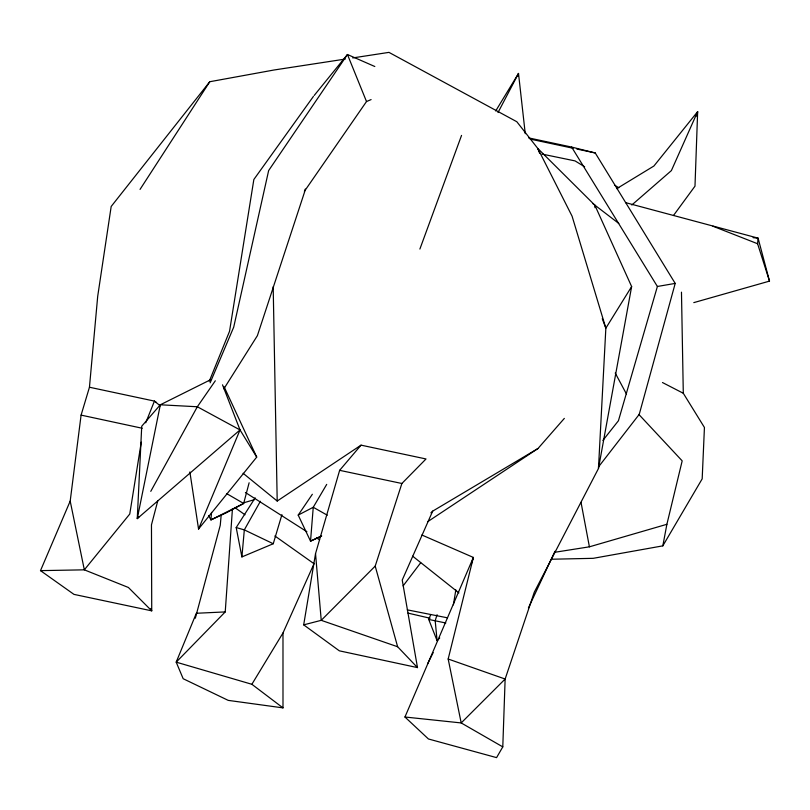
<?xml version="1.0" encoding="UTF-8"?>
<svg xmlns="http://www.w3.org/2000/svg" width="810" height="810" viewBox="0 0 810 810"><rect width="100%" height="100%" fill="white"/><g stroke="black" fill="none" stroke-linecap="round" stroke-linejoin="round"><path stroke-width="1.21" d="M421.868 535.005L473.364 557.432L404.949 717.012L428.429 738.973L496.57 757.623L502.787 746.881L505.136 679.033L534.276 592.211L598.469 468.504L631.638 286.568L594.844 205.183L537.81 148.473L516.82 121.733L388.962 52.377L352.745 57.925M598.469 468.504L605.85 328.171L572.083 216.189L537.81 148.473L539.592 153.201M274.873 535.967L314.027 563.719L282.984 632.985L282.994 707.879L228.228 700.377L183.171 678.719L176.195 662.145L225.231 611.914L232.46 508.548M211.531 512.396L210.934 519.919L226.557 512.669L243.658 503.466L249.126 482.77M693.785 302.626L769.5 281.111L757.603 243.749L758.079 238.13L625.522 202.621M281.921 514.674L273.253 543.743L241.896 556.926L244.326 529.882L260.395 501.279M157.839 500.57L151.47 524.819L151.733 610.841L73.963 594.378L40.5 570.635L70.197 501.086L81.091 415.115L89.454 387.231L97.706 296.247L111.183 206.469L209.77 81.729L274.074 69.994L345.252 59.079M221.17 515.2L220.259 525.275L195.331 618.212M697.005 116.579L697.653 111.628L653.913 166.02L616.744 188.649M141.264 442.149L129.762 514.026L84.331 569.835L40.5 570.635M453.387 604.847L455.838 589.883M303.689 624.854L315.535 553.625L339.643 470.337L361.037 445.146L426.019 458.966L401.882 483.489L375.202 566.099L321.236 620.328L303.689 624.854L339.329 650.825L417.494 667.602L402.226 580.061L432.672 511.15L537.992 448.507L564.337 418.395M551.812 559.224L593.224 558.323L662.823 545.859L666.883 524.303L682.182 460.87L638.827 414.406M518.035 75.927L518.511 73.447L495.69 110.98M502.787 746.881L461.194 722.935L448.173 659.016L473.364 557.432L471.572 563.345M528.677 137.913L571.627 147.066L595.239 152.958L675.206 283.409L639.242 414.345L598.357 467.087M571.627 147.066L657.386 286.477L618.435 420.744L602.842 440.468M437.086 614.719L435.193 620.663L437.086 640.659L439.729 637.976M419.884 249.055L461.548 135.402M145.739 422.81L154.427 401.102L89.454 387.231M209.243 381.328L229.544 331.26L253.854 179.486L313.419 96.42M437.086 640.659L428.723 619.447L430.657 614.78M304.378 191.352L305.35 189.044M189.874 471.946L198.551 529.011L240.023 429.938L222.517 384.831M210.144 382.816L233.715 327.139L268.647 170.566L347.45 54.513L374.817 66.511M528.393 608.016L554.951 551.286M427.558 663.876L433.178 652.627M498.008 112.539L518.511 73.447L525.255 133.69M150.771 491.356L197.336 406.762L215.328 380.771M662.823 545.859L702.179 478.862L704.437 427.477L683.296 393.265L681.473 292.167M326.703 484.39L313.247 507.273L310.534 541.151L321.702 535.967M225.231 611.914L196.324 613.271L176.195 662.145L251.869 684.288L282.984 632.985M631.638 286.568L605.85 328.171L602.265 318.705M223.884 388.82L257.388 335.664L305.147 190.259L366.505 101.544L371.101 99.59M241.896 556.926L236.196 527.563L255.16 497.846M140.039 189.408L209.77 81.729M320.75 536.301L310.534 541.151L298.201 515.089L312.356 494.262M673.464 215.521L694.99 186.158L697.653 111.628L671.379 170.606L631.81 205.011M403.117 585.883L420.694 562.758M198.551 529.011L256.719 457.103L224.167 386.897M314.209 95.448L347.45 54.513L366.505 101.544M138.976 516.82L137.265 518.623L141.73 426.212L160.329 404.787L211.035 379.505M430.89 512.851L432.672 511.15M240.023 429.938L137.265 518.623L160.329 404.787L197.336 406.762L240.023 429.938L256.719 457.103M243.101 473.283L277.202 501.046L361.037 445.146M427.66 521.711L537.992 448.507M298.201 515.089L313.247 507.273L327.301 515.211M243.476 502.858L254.31 499.689M554.799 552.278L589.407 546.821L666.883 524.303M657.386 286.477L675.206 283.409M753.087 237.654L758.079 238.13L769.5 281.111M404.949 717.012L461.194 722.935L505.136 679.033L448.173 659.016M428.723 619.447L445.824 623.001M407.308 609.859L447.495 617.827M542.032 154.082L575.07 160.906L584.668 166.799M339.643 470.337L401.882 483.489M530.206 139.097L573.156 148.26M576.831 149.04L595.239 152.958M81.091 415.115L142.226 428.257M407.977 613.109L430.1 618.243M236.196 527.563L244.326 529.882L273.253 543.743M417.494 667.602L397.629 646.755L321.236 620.328L315.535 553.625M712.942 226.213L757.603 243.749M662.479 382.533L683.296 393.265M226.506 493.513L243.658 503.466L210.934 519.919L208.656 515.535M614.547 185.136L618.82 187.758M245.41 492.51L306.899 531.714M316.447 537.799L319.626 539.835M156.522 402.519L154.427 401.102L160.279 405.861M234.697 507.485L244.995 514.785M251.869 684.288L282.994 707.879M592.879 203.624L618.789 223.449M412.634 556.166L458.895 592.9M615.225 373.035L626.515 394.116M150.842 608.482L151.733 610.841L128.405 587.483L84.331 569.835L70.197 501.086M375.202 566.099L397.629 646.755M581.033 502.382L589.407 546.821M594.844 205.183L594.996 207.684M273.183 286.75L277.202 501.046"/></g></svg>
